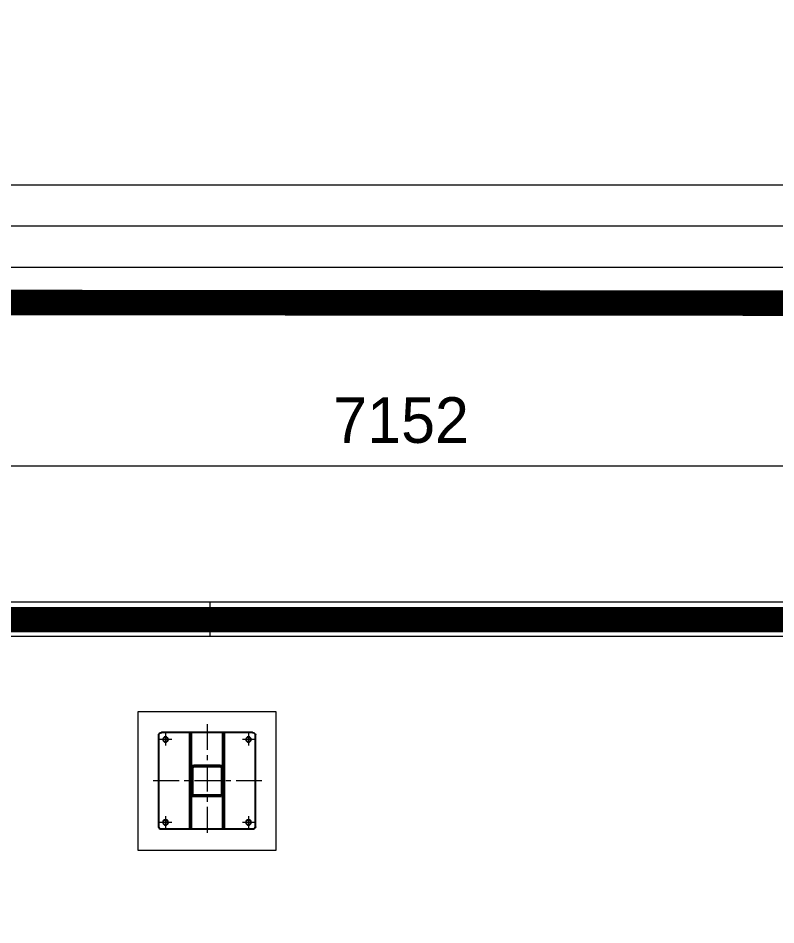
# Model space of a CAD drawing. Header units: inches. Extents: x 702888 to 852715, y 9845 to 271320.
# Drawn here: x 771631 to 774374, y 77489 to 80769 of the extents above; entities that cross this region are included whole.
import ezdxf

# ---------------------------------------------------------------- set-up
doc = ezdxf.new("R2010")
doc.units = ezdxf.units.IN
doc.header["$MEASUREMENT"] = 0
doc.header["$PDMODE"] = 34
for name, pattern in [('CENTER', [2, 1.25, -0.25, 0.25, -0.25]), ('CENTER2', [1.125, 0.75, -0.125, 0.125, -0.125]), ('DASHED2', [0.375, 0.25, -0.125]), ('HIDDEN', [9.525, 6.35, -3.175])]:
    doc.linetypes.add(name, pattern=pattern)
doc.layers.get('0').update_dxf_attribs({"lineweight": 5})
doc.layers.get('Defpoints').update_dxf_attribs({"lineweight": 5})
for name, color, linetype, lineweight in [('Beam 150x75', 55, 'Continuous', 5), ('Beam 200', 6, 'Continuous', 0), ('BEMASSUNG', 5, 'Continuous', 0), ('chain', 2, 'Continuous', 5), ('chain con', 52, 'Continuous', 5), ('cl', 6, 'CENTER', 5), ('Power track', 161, 'Continuous', 5)]:
    doc.layers.add(name, color=color, linetype=linetype, lineweight=lineweight)
doc.layers.add('p5', color=2, linetype='Continuous')
doc.layers.add('PF2-6 m', color=200, linetype='Continuous')
doc.dimstyles.new('D1', dxfattribs={"dimscale": 66, "dimtxt": 2.5, "dimasz": 2.5, "dimexe": 1, "dimexo": 1, "dimgap": 1.25, "dimtad": 1, "dimdec": 0, "dimdsep": 46, "dimtxsty": 'Standard', "dimblk": 'OPEN30', "dimcen": 2.5, "dimclrd": 150, "dimclre": 150, "dimclrt": 140, "dimadec": 0, "dimazin": 0, "dimtfac": 1, "dimtdec": 0, "dimtmove": 0, "dimatfit": 3, "dimfxl": 1, "dimtfill": 1, "dimlwd": 13, "dimlwe": 13, "dimarcsym": 0})

# ---------------------------------------------------------------- blocks, each defined once
blk = doc.blocks.new('_Open30')
at = {"color": 0, "linetype": 'ByBlock', "lineweight": -2}
for p, q in [((-1, 0.268), (0, 0)), ((0, 0), (-1, -0.268)), ((0, 0), (-1, 0))]:
    blk.add_line(p, q, dxfattribs=at)
blk = doc.blocks.new('*D154')
at = {"layer": 'chain', "color": 150, "lineweight": 13, "transparency": 16777216}
for p, q in [((774481.8, 78517.9), (774481.8, 75014.3)), ((765219.7, 78397.9), (765219.7, 75014.3)), ((765407.2, 75089.3), (774294.3, 75089.3))]:
    blk.add_line(p, q, dxfattribs=at)
at = {"layer": 'Defpoints', "color": 0, "transparency": 16777216}
for p in [(774481.8, 78592.9), (765219.7, 78472.9), (774481.8, 75089.3)]:
    blk.add_point(p, dxfattribs=at)
at = {"layer": 'chain', "color": 150, "lineweight": 13, "transparency": 16777216, "xscale": 187.5, "yscale": 187.5, "zscale": 187.5, "rotation": 180}
blk.add_blockref('_Open30', (765219.7, 75089.3), dxfattribs=at)
at = {"layer": 'chain', "color": 150, "lineweight": 13, "transparency": 16777216, "xscale": 187.5, "yscale": 187.5, "zscale": 187.5}
blk.add_blockref('_Open30', (774481.8, 75089.3), dxfattribs=at)
at = {"layer": 'chain', "color": 140, "transparency": 16777216, "insert": (769850.7, 75276.8), "char_height": 187.5, "attachment_point": 5, "bg_fill": 3, "box_fill_scale": 1.25, "bg_fill_color": 9, "bg_fill_true_color": 13158600, "bg_fill_transparency": 0}
blk.add_mtext('9262', dxfattribs=at)
blk = doc.blocks.new('A$C6ACB2806')
at = {"color": 1, "linetype": 'DASHED2', "ltscale": 1000}
blk.add_lwpolyline([(50325.4, -9667.9), (36325.4, -9667.9), (36325.4, -9367.9), (50325.4, -9367.9)], close=True, dxfattribs=at)
blk = doc.blocks.new('T6YY6')
at = {"linetype": 'CENTER2', "ltscale": 80}
blk.add_line((706263.8, 77134.1), (706263.8, 83265.3), dxfattribs=at)
for p, q in [((706201.3, 77210.4), (706201.3, 83210.4)), ((706201.3, 83210.4), (706326.3, 83210.4)), ((706326.3, 77210.4), (706326.3, 83210.4)), ((706201.3, 77210.4), (706326.3, 77210.4))]:
    blk.add_line(p, q)
at = {"linetype": 'HIDDEN'}
for p, q in [((706261, 83210.4), (706261, 77210.4)), ((706266.7, 83210.4), (706266.7, 77210.4))]:
    blk.add_line(p, q, dxfattribs=at)
blk = doc.blocks.new('RT65Y6')
blk.add_line((777481.6, 80016.2), (763481.6, 80016.2))
blk.add_lwpolyline([(763481.6, 80166.2), (777481.6, 80166.2), (777481.6, 79866.2), (763481.6, 79866.2)], close=True)
blk = doc.blocks.new('Beam 150')
for p, q in [((747338.2, 57630.4), (741338.3, 57630.4)), ((741338.3, 57555.4), (741338.3, 57630.4)), ((741338.3, 57555.4), (741338.3, 57630.4)), ((747338.2, 57555.4), (747338.2, 57630.4)), ((747338.2, 57555.4), (741338.3, 57555.4))]:
    blk.add_line(p, q)
at = {"linetype": 'HIDDEN'}
for p, q in [((747338.2, 57595.4), (741338.3, 57595.4)), ((747338.2, 57590.4), (741338.3, 57590.4))]:
    blk.add_line(p, q, dxfattribs=at)
at = {"linetype": 'CENTER2', "ltscale": 30}
blk.add_line((741338.3, 57592.9), (747338.2, 57592.9), dxfattribs=at)
blk = doc.blocks.new('A$C67DF10EB')
blk.add_lwpolyline([(-44.2, -101), (-44.2, 399), (455.8, 399), (455.8, -101)], close=True)
at = {"layer": 'cl', "color": 1, "linetype": 'CENTER', "ltscale": 75}
for p, q in [((205.8, -50), (205.8, 347.9)), ((0, 149), (411.7, 149))]:
    blk.add_line(p, q, dxfattribs=at)
at = {"layer": 'cl', "color": 1, "linetype": 'CENTER', "ltscale": 100}
for p, q in [((33.7, 299), (78, 299)), ((55.8, 276.8), (55.8, 321.1)), ((333.7, 299), (378, 299)), ((355.8, 276.8), (355.8, 321.1)), ((55.8, -23.2), (55.8, 21.1)), ((355.8, -23.2), (355.8, 21.1)), ((33.7, -1), (78, -1)), ((333.7, -1), (378, -1))]:
    blk.add_line(p, q, dxfattribs=at)
at = {"layer": 'p5', "linetype": 'Continuous'}
for p, q in [((30.8, -16), (30.8, 314)), ((370.8, 324), (40.8, 324)), ((380.8, -16), (380.8, 314)), ((380.8, 211.7), (30.8, 211.7)), ((380.8, 205.7), (30.8, 205.7)), ((380.8, 92.2), (30.8, 92.2)), ((380.8, 86.2), (30.8, 86.2)), ((370.8, -26), (40.8, -26))]:
    blk.add_line(p, q, dxfattribs=at)
for points in [[(262.6, 102.2), (262.6, 195.7, 0.414214), (252.6, 205.7), (159.1, 205.7, 0.414214), (149.1, 195.7), (149.1, 102.2, 0.414214), (159.1, 92.2), (252.6, 92.2, 0.414214)], [(257.8, 102), (257.8, 195.9, 0.414214), (252.8, 200.9), (158.9, 200.9, 0.414214), (153.9, 195.9), (153.9, 102, 0.414214), (158.9, 97), (252.8, 97, 0.414214)]]:
    blk.add_lwpolyline(points, format="xyb", close=True, dxfattribs=at)
for centre in [(55.8, 299), (355.8, 299), (55.8, -1), (355.8, -1)]:
    blk.add_circle(centre, 9, dxfattribs=at)
for centre, start, end in [((40.8, 314), 90, 180), ((370.8, 314), 0, 90), ((40.8, -16), 180, 270), ((370.8, -16), 270, 0)]:
    blk.add_arc(centre, 10, start, end, dxfattribs=at)
blk = doc.blocks.new('*D542')
at = {"color": 150, "lineweight": 13, "transparency": 16777216}
for p, q in [((774481.9, 78526.9), (774481.9, 77107)), ((765219.7, 78406.9), (765219.7, 77107)), ((774316.9, 77173), (765384.7, 77173))]:
    blk.add_line(p, q, dxfattribs=at)
at = {"layer": 'Defpoints', "color": 0, "transparency": 16777216}
for p in [(774481.9, 78592.9), (765219.7, 78472.9), (765219.7, 77173)]:
    blk.add_point(p, dxfattribs=at)
at = {"color": 150, "lineweight": 13, "transparency": 16777216, "xscale": 165, "yscale": 165, "zscale": 165, "rotation": 180}
blk.add_blockref('_Open30', (765219.7, 77173), dxfattribs=at)
at = {"color": 150, "lineweight": 13, "transparency": 16777216, "xscale": 165, "yscale": 165, "zscale": 165}
blk.add_blockref('_Open30', (774481.9, 77173), dxfattribs=at)
at = {"color": 140, "transparency": 16777216, "insert": (769850.8, 77338), "char_height": 165, "attachment_point": 5, "bg_fill": 3, "box_fill_scale": 1.25, "bg_fill_color": 9, "bg_fill_true_color": 13158600, "bg_fill_transparency": 0}
blk.add_mtext('9262', dxfattribs=at)
blk = doc.blocks.new('*D577')
at = {"color": 150, "lineweight": 13, "transparency": 16777216}
for p, q in [((769441.5, 79675.5), (769441.5, 79082.6)), ((776593.5, 79675.5), (776593.5, 79082.6)), ((776428.5, 79148.6), (769606.5, 79148.6))]:
    blk.add_line(p, q, dxfattribs=at)
at = {"layer": 'Defpoints', "color": 0, "transparency": 16777216}
for p in [(769441.5, 79741.5), (776593.5, 79741.5), (769441.5, 79148.6)]:
    blk.add_point(p, dxfattribs=at)
at = {"color": 150, "lineweight": 13, "transparency": 16777216, "xscale": 165, "yscale": 165, "zscale": 165, "rotation": 180}
blk.add_blockref('_Open30', (769441.5, 79148.6), dxfattribs=at)
at = {"color": 150, "lineweight": 13, "transparency": 16777216, "xscale": 165, "yscale": 165, "zscale": 165}
blk.add_blockref('_Open30', (776593.5, 79148.6), dxfattribs=at)
at = {"color": 140, "transparency": 16777216, "insert": (773017.5, 79313.6), "char_height": 165, "attachment_point": 5, "bg_fill": 3, "box_fill_scale": 1.25, "bg_fill_color": 9, "bg_fill_true_color": 13158600, "bg_fill_transparency": 0}
blk.add_mtext('7152', dxfattribs=at)

msp = doc.modelspace()

# ---------------------------------------------------------------- linework, layer by layer
at = {"layer": 'PF2-6 m', "ltscale": 20}
msp.add_line((765219.677, 78592.912), (774481.892, 78592.913), dxfattribs=at)
at = {"layer": 'Power track', "ltscale": 20}
msp.add_line((776593.545, 79741.52), (769441.544, 79741.52), dxfattribs=at)

# ---------------------------------------------------------------- block references
at = {"color": 140}
msp.add_blockref('A$C6ACB2806', (727156.226, 89534.124), dxfattribs=at)
at = {"layer": 'Beam 150x75', "rotation": 180}
msp.add_blockref('Beam 150', (1518969.316, 137334.432), dxfattribs=at)
at = {"layer": 'BEMASSUNG'}
msp.add_blockref('RT65Y6', (0, 0), dxfattribs=at)

# ---------------------------------------------------------------- next in the draw order: dimensions: what is measured, and where the dimension line sits
at = {"layer": 'chain', "color": 1}
dim = msp.add_linear_dim(base=(774481.822, 75089.332), p1=(765219.677, 78472.912), p2=(774481.822, 78592.913), dimstyle='D1', override={"dimscale": 75}, dxfattribs=at)
dim.commit()
dim.dimension.update_dxf_attribs({"geometry": '*D154', "text_midpoint": (769850.749, 75276.832)})

# ---------------------------------------------------------------- next in the draw order: linework, layer by layer
at = {"layer": 'chain con', "color": 51, "true_color": 0xf7f281}
msp.add_lwpolyline([(798245.24, 86010.013, 92.306, 92.306, 0), (766481.493, 86008.645, 92.306, 92.306, 0.38429449), (765481.493, 85010.013, 92.306, 92.306, 0), (765481.493, 79704.635, 92.306, 92.306, -0.93903903), (763374.513, 79647.862, 92.306, 92.306, 0), (763374.513, 82740.979, 92.306, 92.306, -0.3858331), (764415.961, 83740.979, 92.306, 92.306, 0), (771103.859, 83740.979, 92.306, 92.306, -1.05162834), (771103.747, 81741.52, 92.306, 92.306, 0), (769441.544, 81741.52, 92.306, 92.306, 1), (769441.544, 79741.52, 92.306, 92.306, 0), (776584.138, 79736.321, 92.306, 92.306, 0.41299066), (777593.545, 80741.52, 92.306, 92.306, 0), (777593.545, 84911.597, 92.306, 92.306, 0.95780741), (775481.822, 84898.29, 92.306, 92.306, 0), (775481.822, 79592.912, 92.306, 92.306, -0.41504176), (774481.822, 78593, 92.306, 92.306, 0), (750590.002, 78592.912, 60, 60, -0.41420955)], format="xyseb", dxfattribs=at)

# ---------------------------------------------------------------- next in the draw order: block references
at = {"color": 1, "xscale": -1, "rotation": 90}
msp.add_blockref('A$C67DF10EB', (772463.905, 78215.302), dxfattribs=at)
at = {"layer": 'Beam 200', "rotation": 90}
for p in [(849536.251, -627669.736), (855536.251, -627669.736)]:
    msp.add_blockref('T6YY6', p, dxfattribs=at)

# ---------------------------------------------------------------- next in the draw order: dimensions: what is measured, and where the dimension line sits
for base, p1, p2, picture, middle in [((769441.544, 79148.551), (776593.545, 79741.52), (769441.544, 79741.52), '*D577', (773017.545, 79313.551)), ((765219.677, 77172.955), (774481.892, 78592.913), (765219.677, 78472.915), '*D542', (769850.785, 77337.955))]:
    dim = msp.add_linear_dim(base=base, p1=p1, p2=p2, dimstyle='D1')
    dim.commit()
    dim.dimension.update_dxf_attribs({"geometry": picture, "text_midpoint": middle})

doc.saveas('drawing.dxf')
